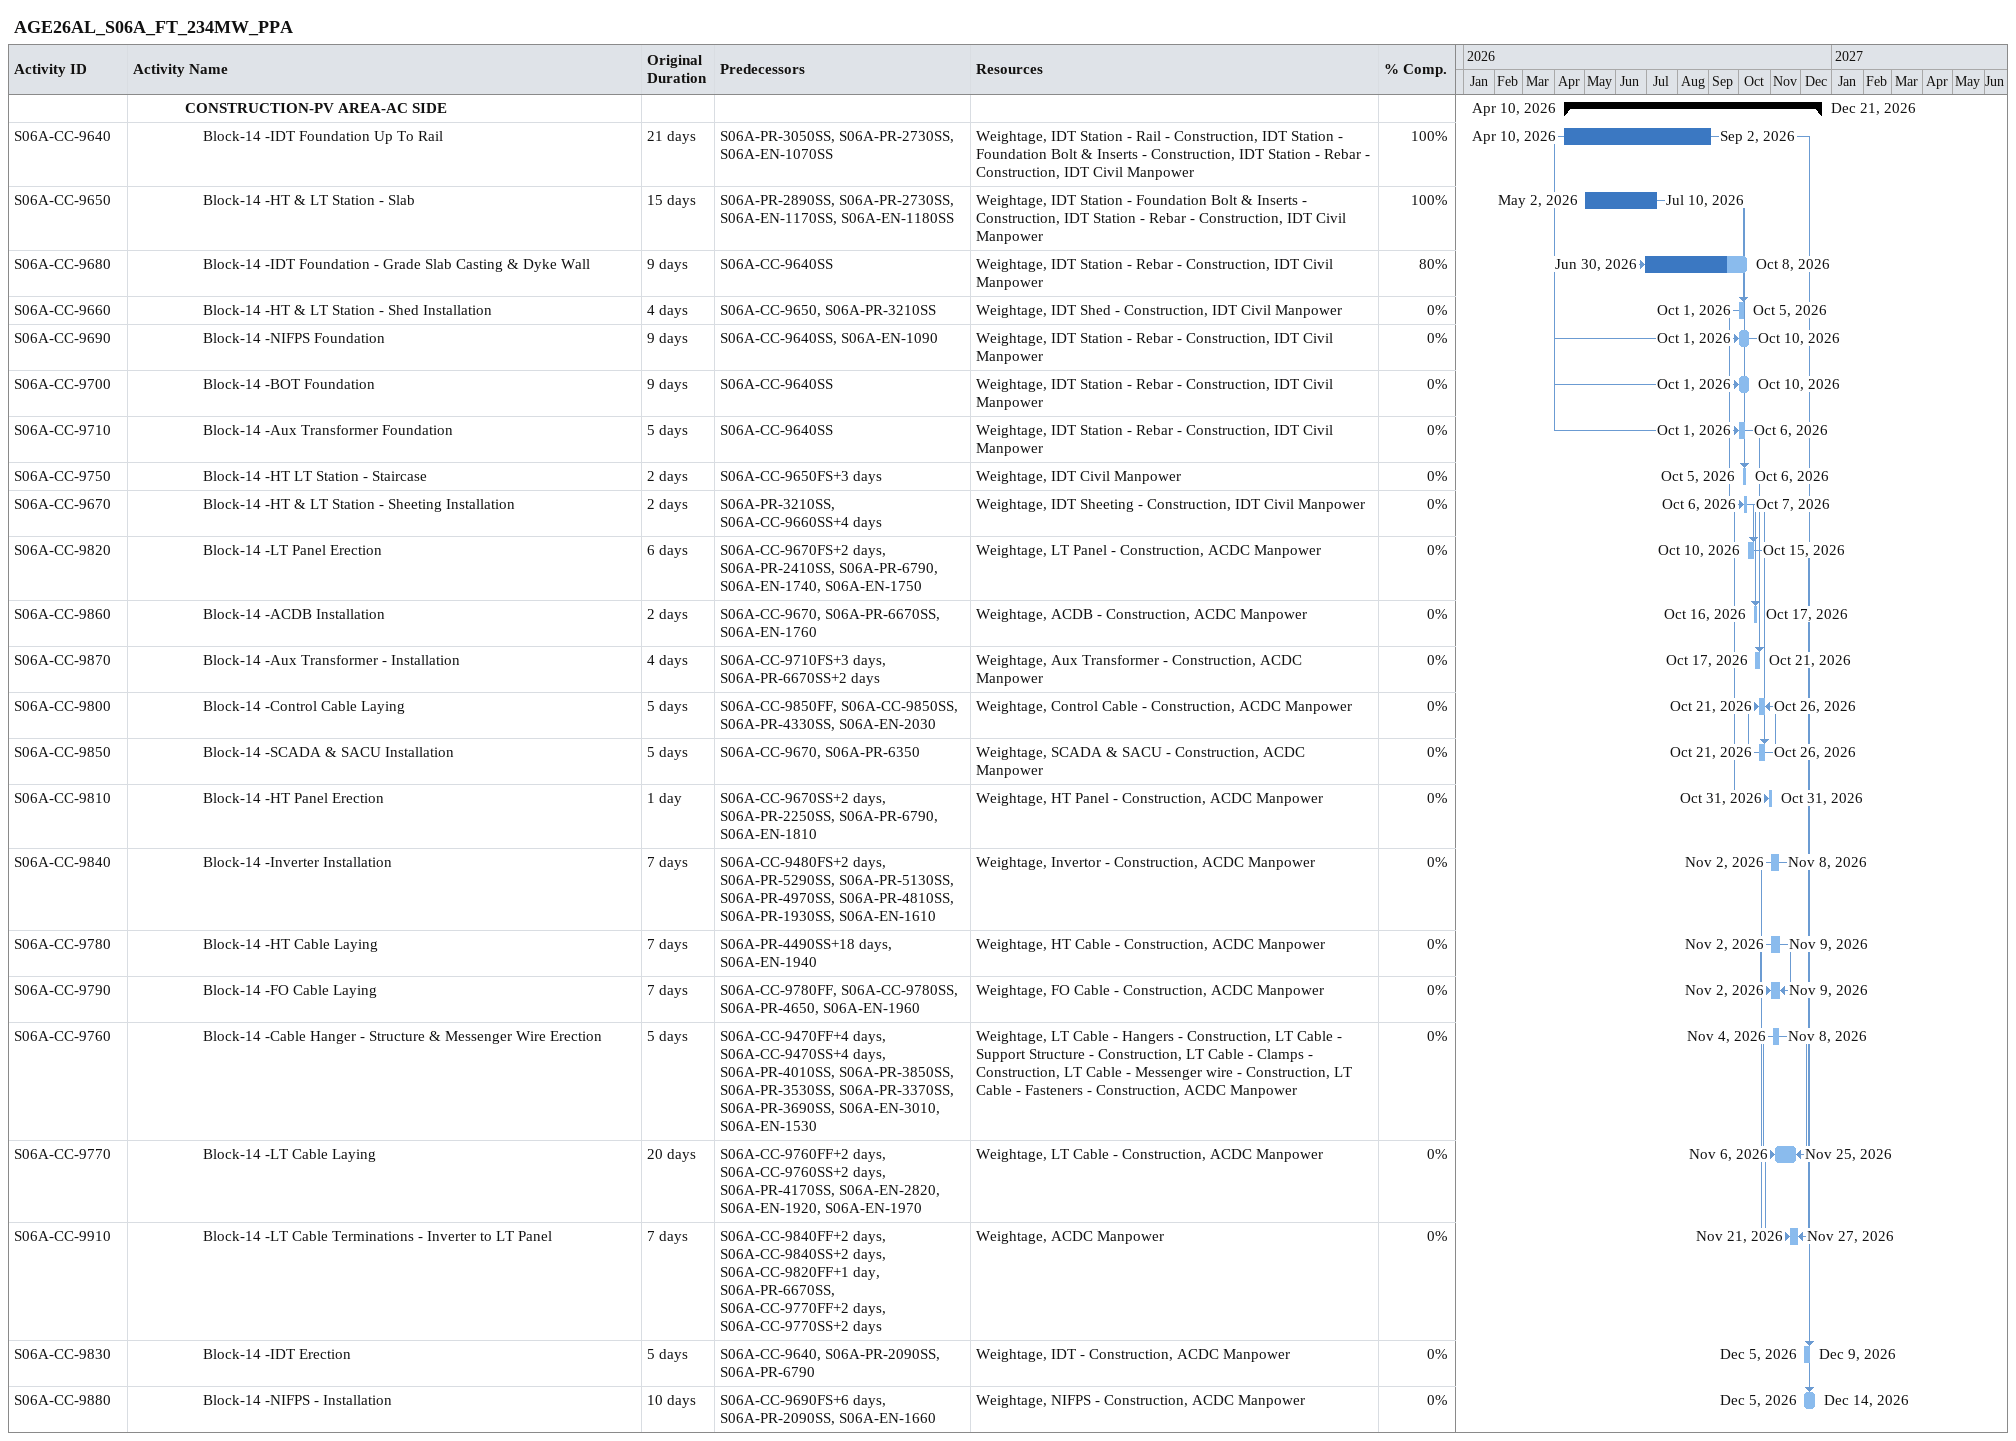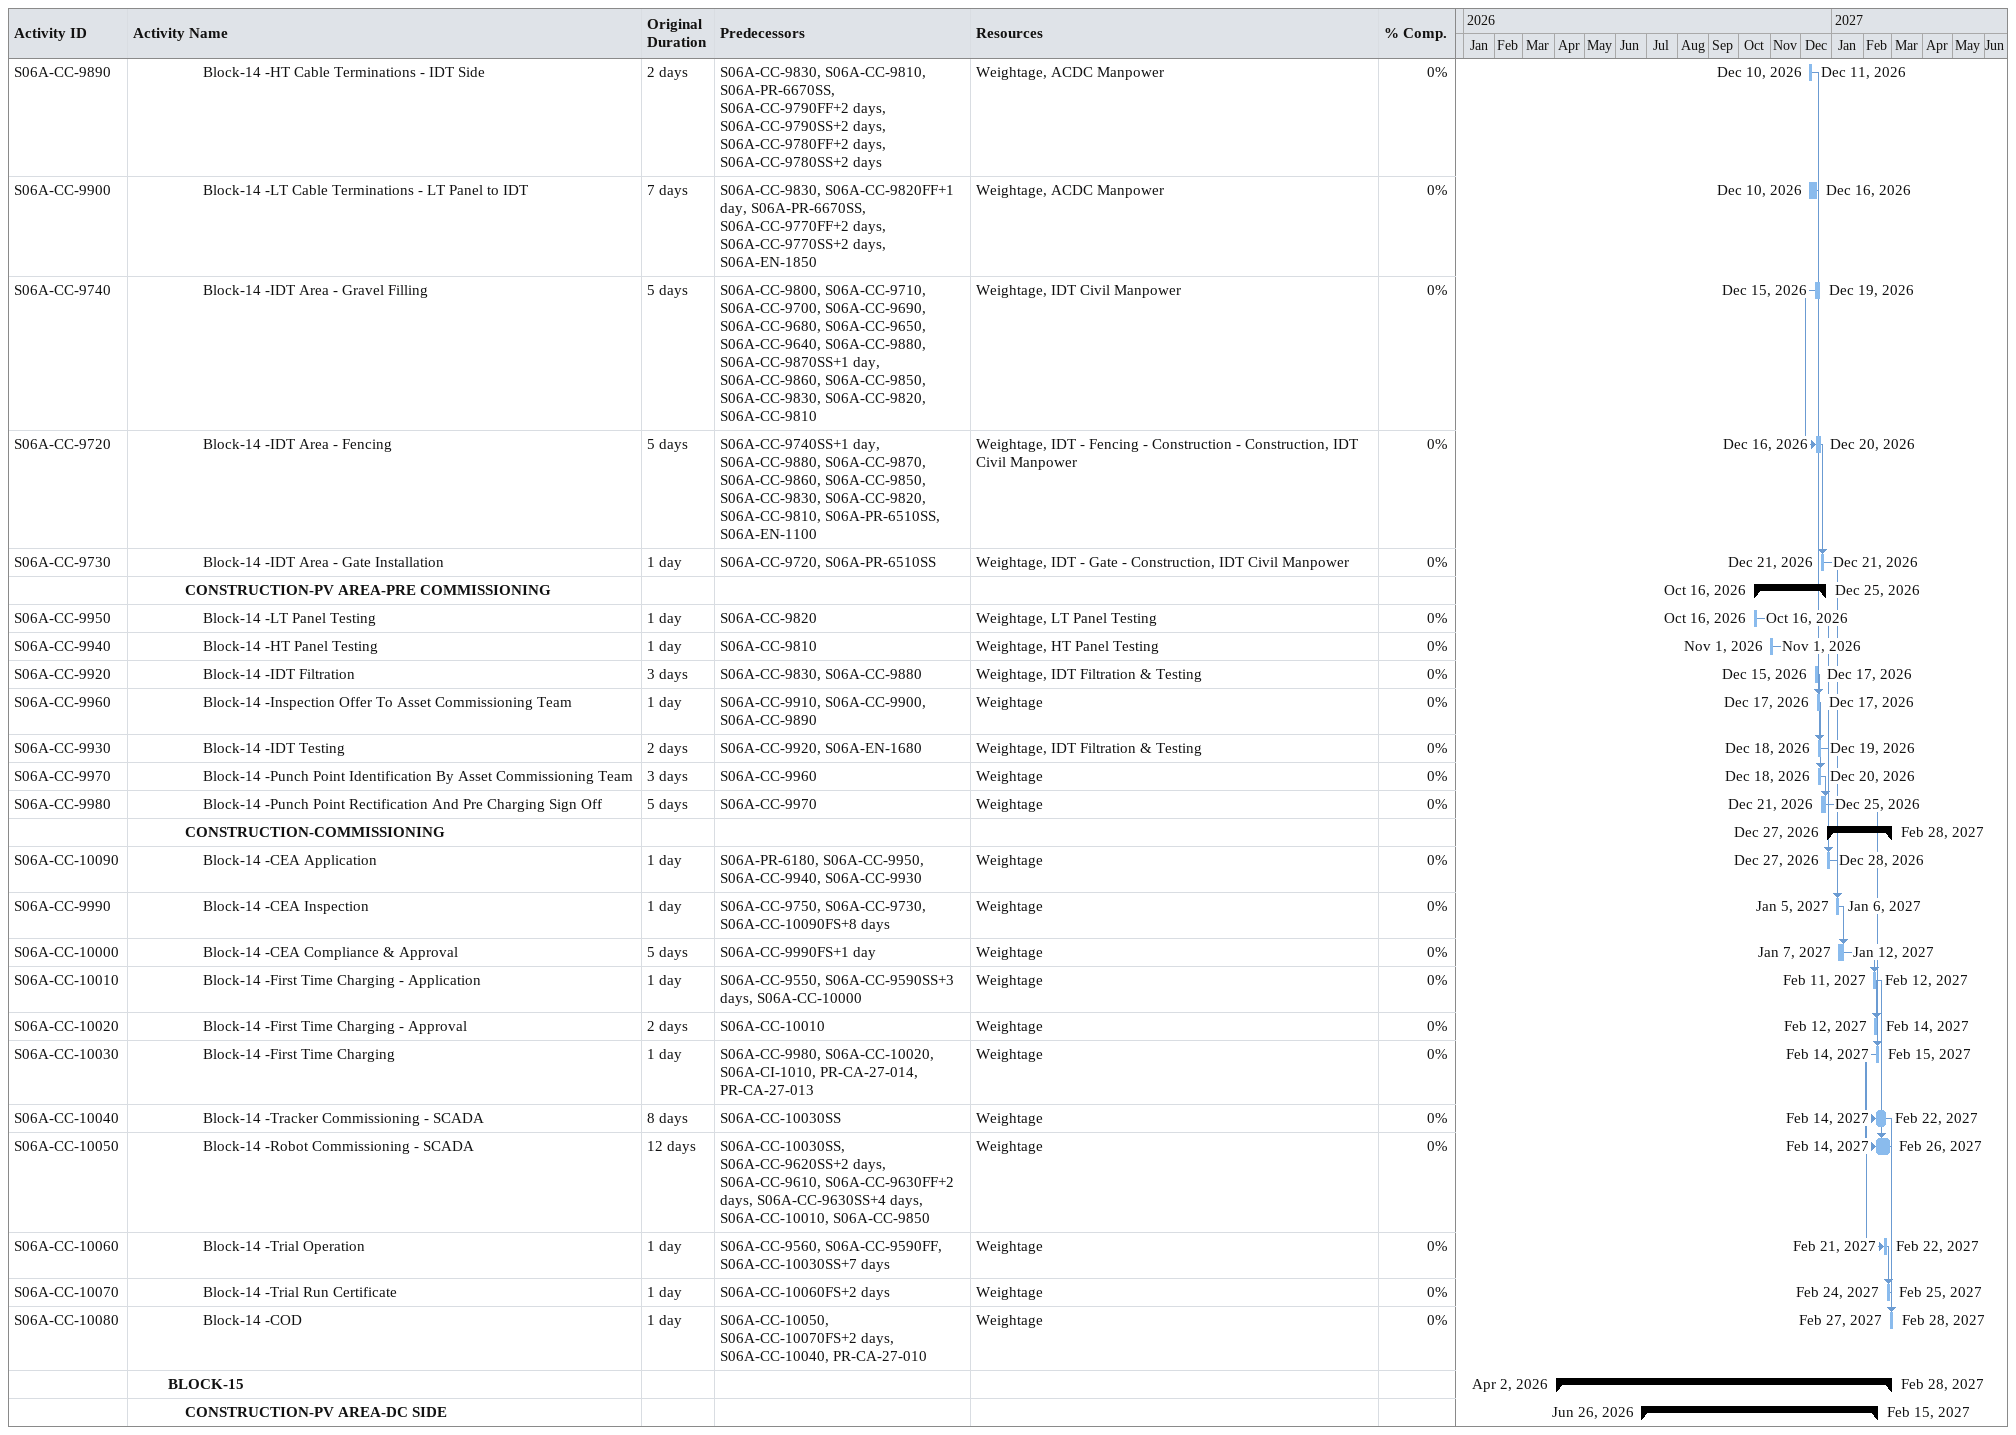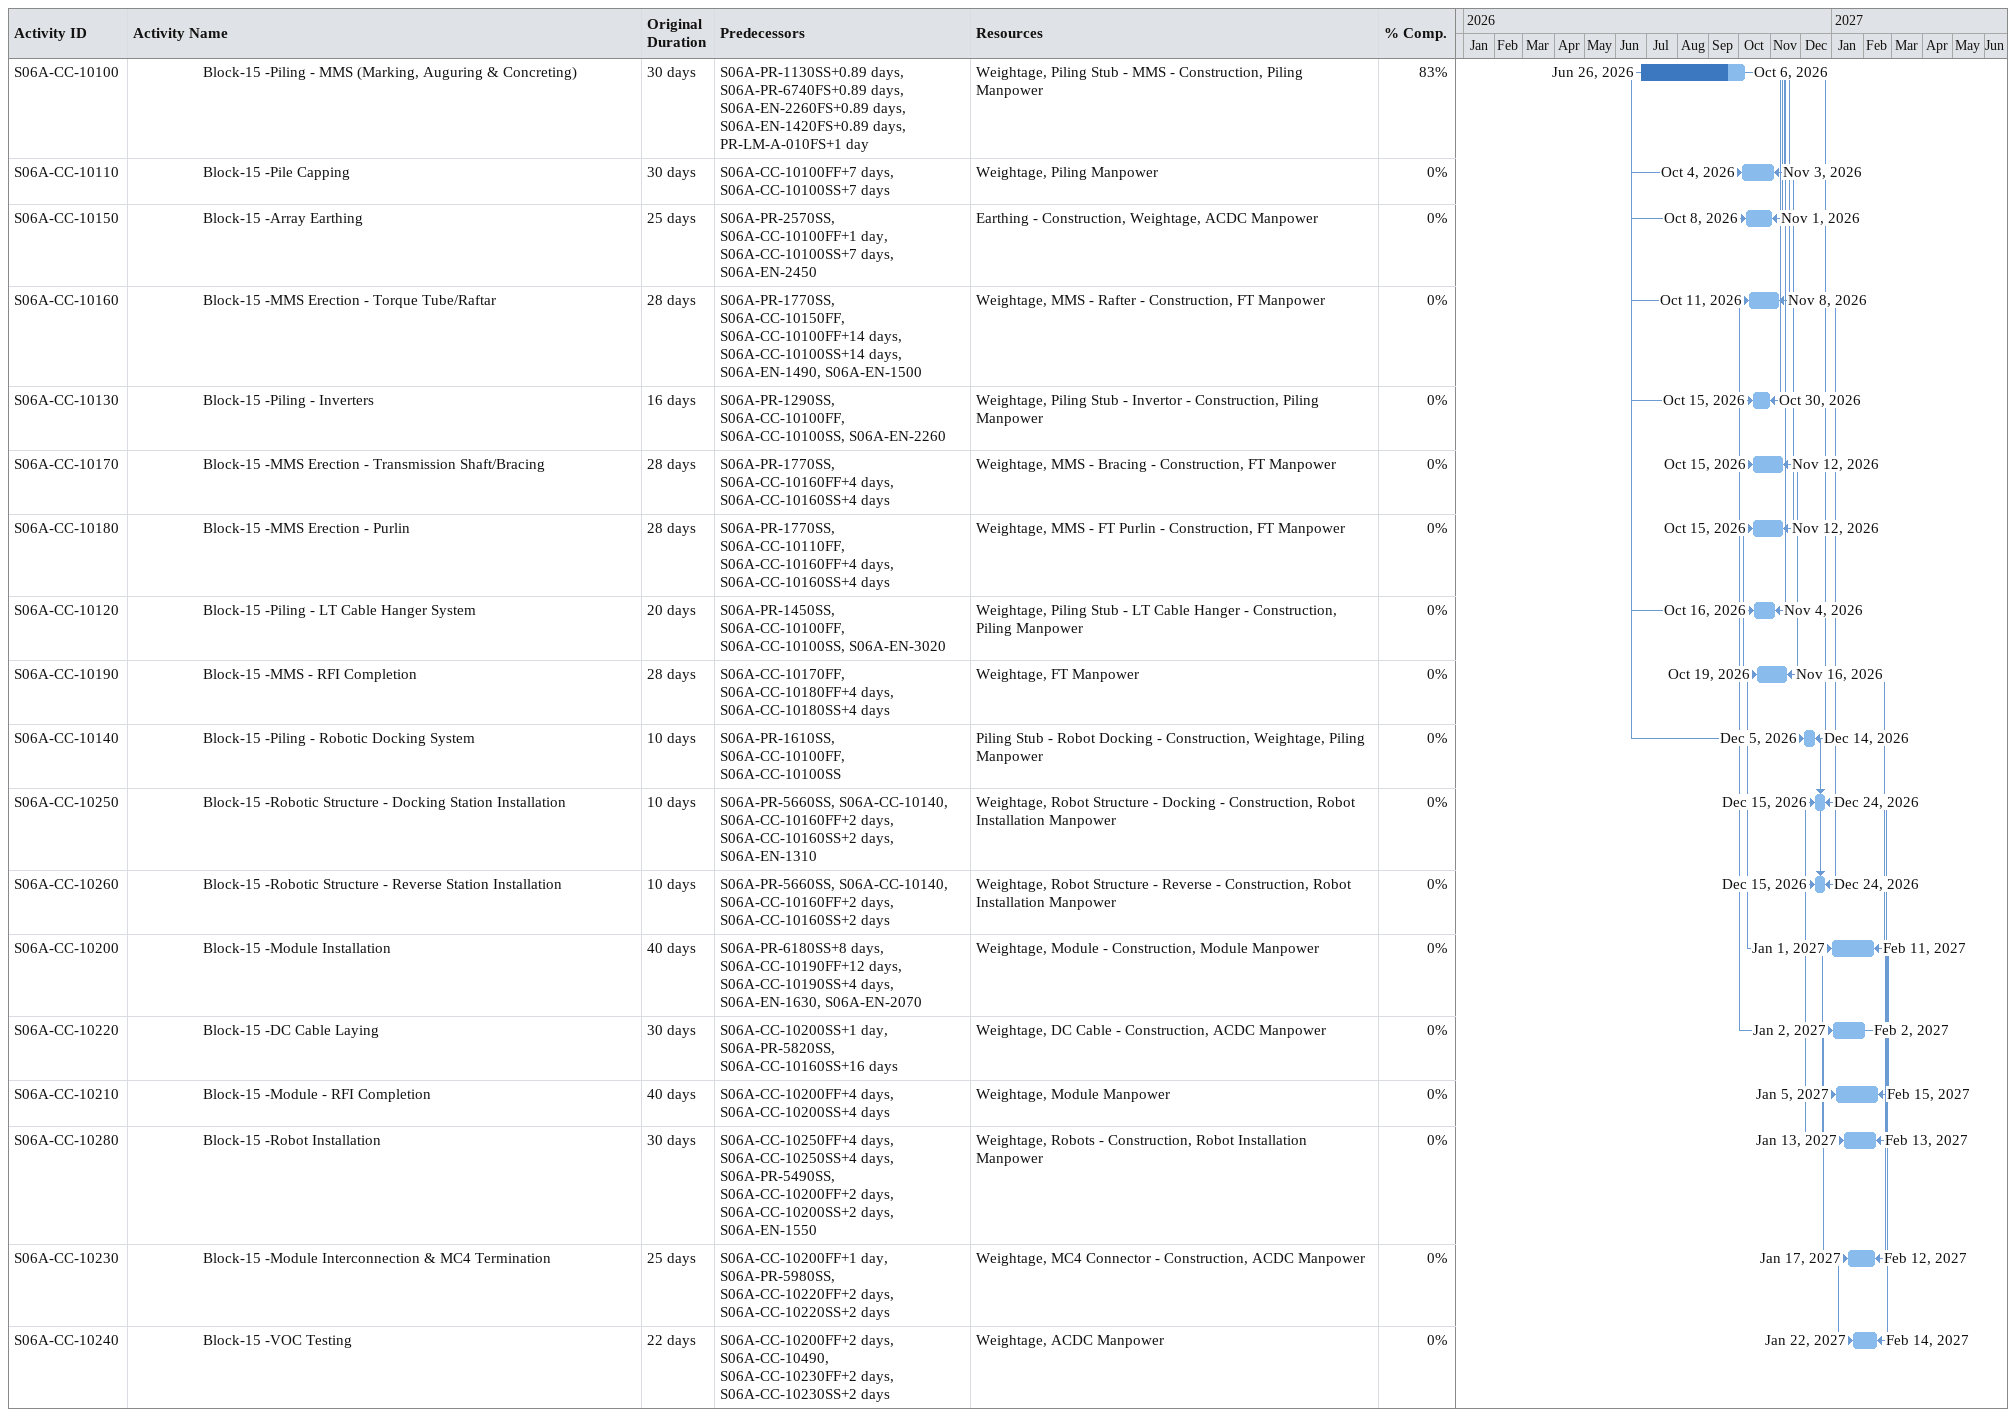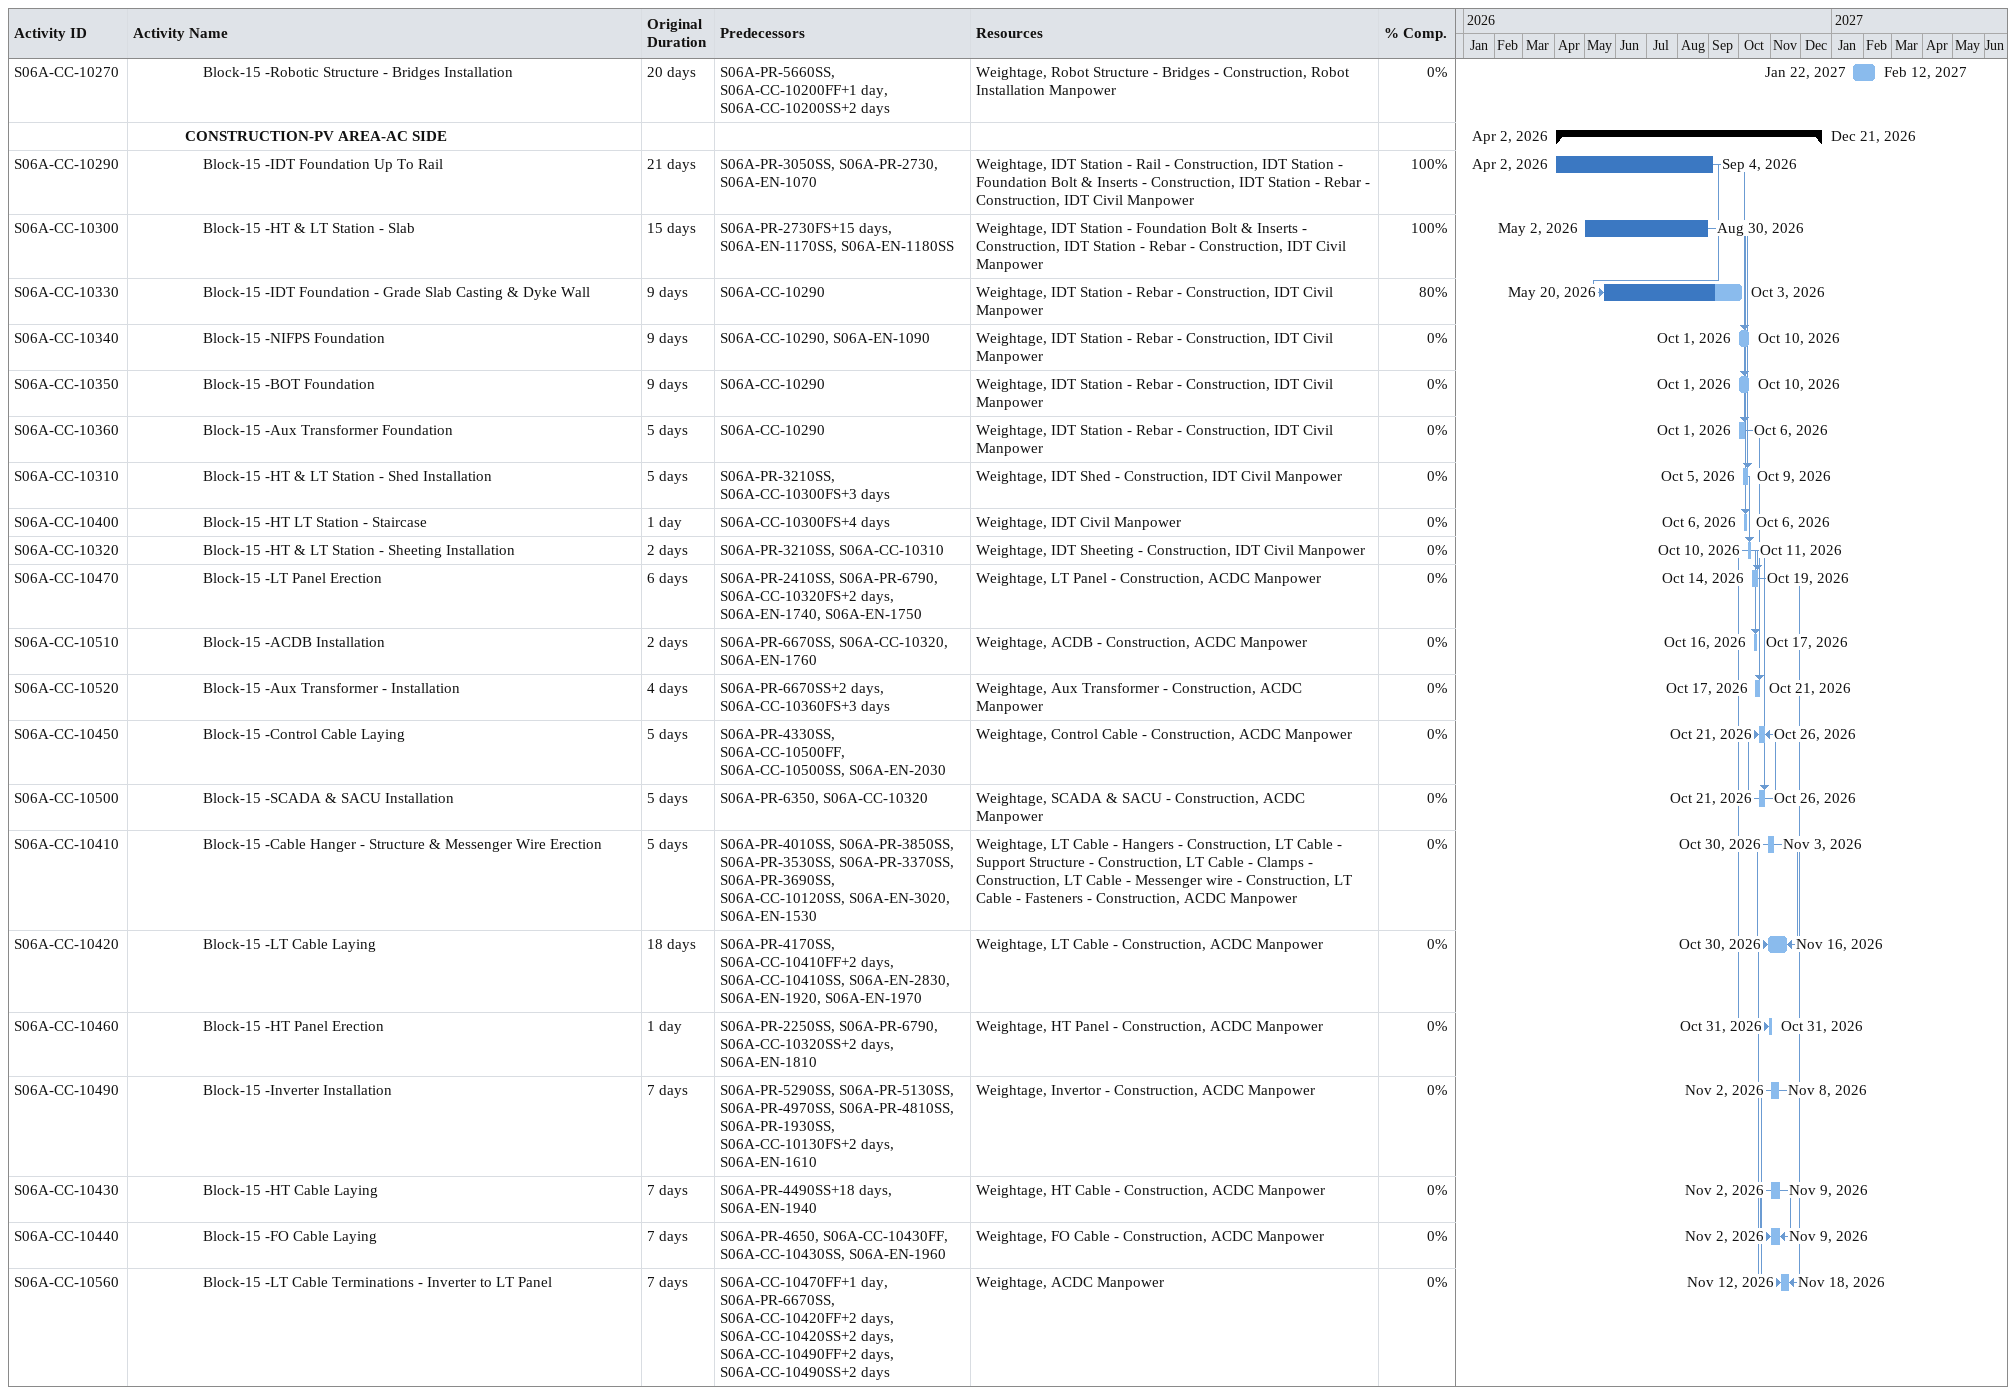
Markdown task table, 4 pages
AGE26AL_S06A_FT_234MW_PPA

| ID | Level | Task | Original duration | Start | Finish | Predecessors | Resources | % complete |
|---|---|---|---|---|---|---|---|---|
|  | 4 | **CONSTRUCTION-PV AREA-AC SIDE** |  | 2026-04-10 | 2026-12-21 |  |  |  |
| S06A-CC-9640 | 5 | Block-14 -IDT Foundation Up To Rail | 21d | 2026-04-10 | 2026-09-02 | S06A-PR-3050SS, S06A-PR-2730SS, S06A-EN-1070SS | Weightage, IDT Station - Rail - Construction, IDT Station - Foundation Bolt & Inserts - Construction, IDT Station - Rebar - Construction, IDT Civil Manpower | 100 |
| S06A-CC-9650 | 5 | Block-14 -HT & LT Station - Slab | 15d | 2026-05-02 | 2026-07-10 | S06A-PR-2890SS, S06A-PR-2730SS, S06A-EN-1170SS, S06A-EN-1180SS | Weightage, IDT Station - Foundation Bolt & Inserts - Construction, IDT Station - Rebar - Construction, IDT Civil Manpower | 100 |
| S06A-CC-9680 | 5 | Block-14 -IDT Foundation - Grade Slab Casting & Dyke Wall | 9d | 2026-06-30 | 2026-10-08 | S06A-CC-9640SS | Weightage, IDT Station - Rebar - Construction, IDT Civil Manpower | 80 |
| S06A-CC-9660 | 5 | Block-14 -HT & LT Station - Shed Installation | 4d | 2026-10-01 | 2026-10-05 | S06A-CC-9650, S06A-PR-3210SS | Weightage, IDT Shed - Construction, IDT Civil Manpower | 0 |
| S06A-CC-9690 | 5 | Block-14 -NIFPS Foundation | 9d | 2026-10-01 | 2026-10-10 | S06A-CC-9640SS, S06A-EN-1090 | Weightage, IDT Station - Rebar - Construction, IDT Civil Manpower | 0 |
| S06A-CC-9700 | 5 | Block-14 -BOT Foundation | 9d | 2026-10-01 | 2026-10-10 | S06A-CC-9640SS | Weightage, IDT Station - Rebar - Construction, IDT Civil Manpower | 0 |
| S06A-CC-9710 | 5 | Block-14 -Aux Transformer Foundation | 5d | 2026-10-01 | 2026-10-06 | S06A-CC-9640SS | Weightage, IDT Station - Rebar - Construction, IDT Civil Manpower | 0 |
| S06A-CC-9750 | 5 | Block-14 -HT LT Station - Staircase | 2d | 2026-10-05 | 2026-10-06 | S06A-CC-9650FS+3d | Weightage, IDT Civil Manpower | 0 |
| S06A-CC-9670 | 5 | Block-14 -HT & LT Station - Sheeting Installation | 2d | 2026-10-06 | 2026-10-07 | S06A-PR-3210SS, S06A-CC-9660SS+4d | Weightage, IDT Sheeting - Construction, IDT Civil Manpower | 0 |
| S06A-CC-9820 | 5 | Block-14 -LT Panel Erection | 6d | 2026-10-10 | 2026-10-15 | S06A-CC-9670FS+2d, S06A-PR-2410SS, S06A-PR-6790, S06A-EN-1740, S06A-EN-1750 | Weightage, LT Panel - Construction, ACDC Manpower | 0 |
| S06A-CC-9860 | 5 | Block-14 -ACDB Installation | 2d | 2026-10-16 | 2026-10-17 | S06A-CC-9670, S06A-PR-6670SS, S06A-EN-1760 | Weightage, ACDB - Construction, ACDC Manpower | 0 |
| S06A-CC-9870 | 5 | Block-14 -Aux Transformer - Installation | 4d | 2026-10-17 | 2026-10-21 | S06A-CC-9710FS+3d, S06A-PR-6670SS+2d | Weightage, Aux Transformer - Construction, ACDC Manpower | 0 |
| S06A-CC-9800 | 5 | Block-14 -Control Cable Laying | 5d | 2026-10-21 | 2026-10-26 | S06A-CC-9850FF, S06A-CC-9850SS, S06A-PR-4330SS, S06A-EN-2030 | Weightage, Control Cable - Construction, ACDC Manpower | 0 |
| S06A-CC-9850 | 5 | Block-14 -SCADA & SACU Installation | 5d | 2026-10-21 | 2026-10-26 | S06A-CC-9670, S06A-PR-6350 | Weightage, SCADA & SACU - Construction, ACDC Manpower | 0 |
| S06A-CC-9810 | 5 | Block-14 -HT Panel Erection | 1d | 2026-10-31 | 2026-10-31 | S06A-CC-9670SS+2d, S06A-PR-2250SS, S06A-PR-6790, S06A-EN-1810 | Weightage, HT Panel - Construction, ACDC Manpower | 0 |
| S06A-CC-9840 | 5 | Block-14 -Inverter Installation | 7d | 2026-11-02 | 2026-11-08 | S06A-CC-9480FS+2d, S06A-PR-5290SS, S06A-PR-5130SS, S06A-PR-4970SS, S06A-PR-4810SS, S06A-PR-1930SS, S06A-EN-1610 | Weightage, Invertor - Construction, ACDC Manpower | 0 |
| S06A-CC-9780 | 5 | Block-14 -HT Cable Laying | 7d | 2026-11-02 | 2026-11-09 | S06A-PR-4490SS+18d, S06A-EN-1940 | Weightage, HT Cable - Construction, ACDC Manpower | 0 |
| S06A-CC-9790 | 5 | Block-14 -FO Cable Laying | 7d | 2026-11-02 | 2026-11-09 | S06A-CC-9780FF, S06A-CC-9780SS, S06A-PR-4650, S06A-EN-1960 | Weightage, FO Cable - Construction, ACDC Manpower | 0 |
| S06A-CC-9760 | 5 | Block-14 -Cable Hanger - Structure & Messenger Wire Erection | 5d | 2026-11-04 | 2026-11-08 | S06A-CC-9470FF+4d, S06A-CC-9470SS+4d, S06A-PR-4010SS, S06A-PR-3850SS, S06A-PR-3530SS, S06A-PR-3370SS, S06A-PR-3690SS, S06A-EN-3010, S06A-EN-1530 | Weightage, LT Cable - Hangers - Construction, LT Cable - Support Structure - Construction, LT Cable - Clamps - Construction, LT Cable - Messenger wire - Construction, LT Cable - Fasteners - Construction, ACDC Manpower | 0 |
| S06A-CC-9770 | 5 | Block-14 -LT Cable Laying | 20d | 2026-11-06 | 2026-11-25 | S06A-CC-9760FF+2d, S06A-CC-9760SS+2d, S06A-PR-4170SS, S06A-EN-2820, S06A-EN-1920, S06A-EN-1970 | Weightage, LT Cable - Construction, ACDC Manpower | 0 |
| S06A-CC-9910 | 5 | Block-14 -LT Cable Terminations - Inverter to LT Panel | 7d | 2026-11-21 | 2026-11-27 | S06A-CC-9840FF+2d, S06A-CC-9840SS+2d, S06A-CC-9820FF+1d, S06A-PR-6670SS, S06A-CC-9770FF+2d, S06A-CC-9770SS+2d | Weightage, ACDC Manpower | 0 |
| S06A-CC-9830 | 5 | Block-14 -IDT Erection | 5d | 2026-12-05 | 2026-12-09 | S06A-CC-9640, S06A-PR-2090SS, S06A-PR-6790 | Weightage, IDT - Construction, ACDC Manpower | 0 |
| S06A-CC-9880 | 5 | Block-14 -NIFPS - Installation | 10d | 2026-12-05 | 2026-12-14 | S06A-CC-9690FS+6d, S06A-PR-2090SS, S06A-EN-1660 | Weightage, NIFPS - Construction, ACDC Manpower | 0 |
| S06A-CC-9890 | 5 | Block-14 -HT Cable Terminations - IDT Side | 2d | 2026-12-10 | 2026-12-11 | S06A-CC-9830, S06A-CC-9810, S06A-PR-6670SS, S06A-CC-9790FF+2d, S06A-CC-9790SS+2d, S06A-CC-9780FF+2d, S06A-CC-9780SS+2d | Weightage, ACDC Manpower | 0 |
| S06A-CC-9900 | 5 | Block-14 -LT Cable Terminations - LT Panel to IDT | 7d | 2026-12-10 | 2026-12-16 | S06A-CC-9830, S06A-CC-9820FF+1d, S06A-PR-6670SS, S06A-CC-9770FF+2d, S06A-CC-9770SS+2d, S06A-EN-1850 | Weightage, ACDC Manpower | 0 |
| S06A-CC-9740 | 5 | Block-14 -IDT Area - Gravel Filling | 5d | 2026-12-15 | 2026-12-19 | S06A-CC-9800, S06A-CC-9710, S06A-CC-9700, S06A-CC-9690, S06A-CC-9680, S06A-CC-9650, S06A-CC-9640, S06A-CC-9880, S06A-CC-9870SS+1d, S06A-CC-9860, S06A-CC-9850, S06A-CC-9830, S06A-CC-9820, S06A-CC-9810 | Weightage, IDT Civil Manpower | 0 |
| S06A-CC-9720 | 5 | Block-14 -IDT Area - Fencing | 5d | 2026-12-16 | 2026-12-20 | S06A-CC-9740SS+1d, S06A-CC-9880, S06A-CC-9870, S06A-CC-9860, S06A-CC-9850, S06A-CC-9830, S06A-CC-9820, S06A-CC-9810, S06A-PR-6510SS, S06A-EN-1100 | Weightage, IDT - Fencing - Construction - Construction, IDT Civil Manpower | 0 |
| S06A-CC-9730 | 5 | Block-14 -IDT Area - Gate Installation | 1d | 2026-12-21 | 2026-12-21 | S06A-CC-9720, S06A-PR-6510SS | Weightage, IDT - Gate - Construction, IDT Civil Manpower | 0 |
|  | 4 | **CONSTRUCTION-PV AREA-PRE COMMISSIONING** |  | 2026-10-16 | 2026-12-25 |  |  |  |
| S06A-CC-9950 | 5 | Block-14 -LT Panel Testing | 1d | 2026-10-16 | 2026-10-16 | S06A-CC-9820 | Weightage, LT Panel Testing | 0 |
| S06A-CC-9940 | 5 | Block-14 -HT Panel Testing | 1d | 2026-11-01 | 2026-11-01 | S06A-CC-9810 | Weightage, HT Panel Testing | 0 |
| S06A-CC-9920 | 5 | Block-14 -IDT Filtration | 3d | 2026-12-15 | 2026-12-17 | S06A-CC-9830, S06A-CC-9880 | Weightage, IDT Filtration & Testing | 0 |
| S06A-CC-9960 | 5 | Block-14 -Inspection Offer To Asset Commissioning Team | 1d | 2026-12-17 | 2026-12-17 | S06A-CC-9910, S06A-CC-9900, S06A-CC-9890 | Weightage | 0 |
| S06A-CC-9930 | 5 | Block-14 -IDT Testing | 2d | 2026-12-18 | 2026-12-19 | S06A-CC-9920, S06A-EN-1680 | Weightage, IDT Filtration & Testing | 0 |
| S06A-CC-9970 | 5 | Block-14 -Punch Point Identification By Asset Commissioning Team | 3d | 2026-12-18 | 2026-12-20 | S06A-CC-9960 | Weightage | 0 |
| S06A-CC-9980 | 5 | Block-14 -Punch Point Rectification And Pre Charging Sign Off | 5d | 2026-12-21 | 2026-12-25 | S06A-CC-9970 | Weightage | 0 |
|  | 4 | **CONSTRUCTION-COMMISSIONING** |  | 2026-12-27 | 2027-02-28 |  |  |  |
| S06A-CC-10090 | 5 | Block-14 -CEA Application | 1d | 2026-12-27 | 2026-12-28 | S06A-PR-6180, S06A-CC-9950, S06A-CC-9940, S06A-CC-9930 | Weightage | 0 |
| S06A-CC-9990 | 5 | Block-14 -CEA Inspection | 1d | 2027-01-05 | 2027-01-06 | S06A-CC-9750, S06A-CC-9730, S06A-CC-10090FS+8d | Weightage | 0 |
| S06A-CC-10000 | 5 | Block-14 -CEA Compliance & Approval | 5d | 2027-01-07 | 2027-01-12 | S06A-CC-9990FS+1d | Weightage | 0 |
| S06A-CC-10010 | 5 | Block-14 -First Time Charging - Application | 1d | 2027-02-11 | 2027-02-12 | S06A-CC-9550, S06A-CC-9590SS+3d, S06A-CC-10000 | Weightage | 0 |
| S06A-CC-10020 | 5 | Block-14 -First Time Charging - Approval | 2d | 2027-02-12 | 2027-02-14 | S06A-CC-10010 | Weightage | 0 |
| S06A-CC-10030 | 5 | Block-14 -First Time Charging | 1d | 2027-02-14 | 2027-02-15 | S06A-CC-9980, S06A-CC-10020, S06A-CI-1010, PR-CA-27-014, PR-CA-27-013 | Weightage | 0 |
| S06A-CC-10040 | 5 | Block-14 -Tracker Commissioning - SCADA | 8d | 2027-02-14 | 2027-02-22 | S06A-CC-10030SS | Weightage | 0 |
| S06A-CC-10050 | 5 | Block-14 -Robot Commissioning - SCADA | 12d | 2027-02-14 | 2027-02-26 | S06A-CC-10030SS, S06A-CC-9620SS+2d, S06A-CC-9610, S06A-CC-9630FF+2d, S06A-CC-9630SS+4d, S06A-CC-10010, S06A-CC-9850 | Weightage | 0 |
| S06A-CC-10060 | 5 | Block-14 -Trial Operation | 1d | 2027-02-21 | 2027-02-22 | S06A-CC-9560, S06A-CC-9590FF, S06A-CC-10030SS+7d | Weightage | 0 |
| S06A-CC-10070 | 5 | Block-14 -Trial Run Certificate | 1d | 2027-02-24 | 2027-02-25 | S06A-CC-10060FS+2d | Weightage | 0 |
| S06A-CC-10080 | 5 | Block-14 -COD | 1d | 2027-02-27 | 2027-02-28 | S06A-CC-10050, S06A-CC-10070FS+2d, S06A-CC-10040, PR-CA-27-010 | Weightage | 0 |
|  | 3 | **BLOCK-15** |  | 2026-04-02 | 2027-02-28 |  |  |  |
|  | 4 | **CONSTRUCTION-PV AREA-DC SIDE** |  | 2026-06-26 | 2027-02-15 |  |  |  |
| S06A-CC-10100 | 5 | Block-15 -Piling - MMS (Marking, Auguring & Concreting) | 30d | 2026-06-26 | 2026-10-06 | S06A-PR-1130SS+0.89d, S06A-PR-6740FS+0.89d, S06A-EN-2260FS+0.89d, S06A-EN-1420FS+0.89d, PR-LM-A-010FS+1d | Weightage, Piling Stub - MMS - Construction, Piling Manpower | 83 |
| S06A-CC-10110 | 5 | Block-15 -Pile Capping | 30d | 2026-10-04 | 2026-11-03 | S06A-CC-10100FF+7d, S06A-CC-10100SS+7d | Weightage, Piling Manpower | 0 |
| S06A-CC-10150 | 5 | Block-15 -Array Earthing | 25d | 2026-10-08 | 2026-11-01 | S06A-PR-2570SS, S06A-CC-10100FF+1d, S06A-CC-10100SS+7d, S06A-EN-2450 | Earthing - Construction, Weightage, ACDC Manpower | 0 |
| S06A-CC-10160 | 5 | Block-15 -MMS Erection - Torque Tube/Raftar | 28d | 2026-10-11 | 2026-11-08 | S06A-PR-1770SS, S06A-CC-10150FF, S06A-CC-10100FF+14d, S06A-CC-10100SS+14d, S06A-EN-1490, S06A-EN-1500 | Weightage, MMS - Rafter - Construction, FT Manpower | 0 |
| S06A-CC-10130 | 5 | Block-15 -Piling - Inverters | 16d | 2026-10-15 | 2026-10-30 | S06A-PR-1290SS, S06A-CC-10100FF, S06A-CC-10100SS, S06A-EN-2260 | Weightage, Piling Stub - Invertor - Construction, Piling Manpower | 0 |
| S06A-CC-10170 | 5 | Block-15 -MMS Erection - Transmission Shaft/Bracing | 28d | 2026-10-15 | 2026-11-12 | S06A-PR-1770SS, S06A-CC-10160FF+4d, S06A-CC-10160SS+4d | Weightage, MMS - Bracing - Construction, FT Manpower | 0 |
| S06A-CC-10180 | 5 | Block-15 -MMS Erection - Purlin | 28d | 2026-10-15 | 2026-11-12 | S06A-PR-1770SS, S06A-CC-10110FF, S06A-CC-10160FF+4d, S06A-CC-10160SS+4d | Weightage, MMS - FT Purlin - Construction, FT Manpower | 0 |
| S06A-CC-10120 | 5 | Block-15 -Piling - LT Cable Hanger System | 20d | 2026-10-16 | 2026-11-04 | S06A-PR-1450SS, S06A-CC-10100FF, S06A-CC-10100SS, S06A-EN-3020 | Weightage, Piling Stub - LT Cable Hanger - Construction, Piling Manpower | 0 |
| S06A-CC-10190 | 5 | Block-15 -MMS - RFI Completion | 28d | 2026-10-19 | 2026-11-16 | S06A-CC-10170FF, S06A-CC-10180FF+4d, S06A-CC-10180SS+4d | Weightage, FT Manpower | 0 |
| S06A-CC-10140 | 5 | Block-15 -Piling - Robotic Docking System | 10d | 2026-12-05 | 2026-12-14 | S06A-PR-1610SS, S06A-CC-10100FF, S06A-CC-10100SS | Piling Stub - Robot Docking - Construction, Weightage, Piling Manpower | 0 |
| S06A-CC-10250 | 5 | Block-15 -Robotic Structure - Docking Station Installation | 10d | 2026-12-15 | 2026-12-24 | S06A-PR-5660SS, S06A-CC-10140, S06A-CC-10160FF+2d, S06A-CC-10160SS+2d, S06A-EN-1310 | Weightage, Robot Structure - Docking - Construction, Robot Installation Manpower | 0 |
| S06A-CC-10260 | 5 | Block-15 -Robotic Structure - Reverse Station Installation | 10d | 2026-12-15 | 2026-12-24 | S06A-PR-5660SS, S06A-CC-10140, S06A-CC-10160FF+2d, S06A-CC-10160SS+2d | Weightage, Robot Structure - Reverse - Construction, Robot Installation Manpower | 0 |
| S06A-CC-10200 | 5 | Block-15 -Module Installation | 40d | 2027-01-01 | 2027-02-11 | S06A-PR-6180SS+8d, S06A-CC-10190FF+12d, S06A-CC-10190SS+4d, S06A-EN-1630, S06A-EN-2070 | Weightage, Module - Construction, Module Manpower | 0 |
| S06A-CC-10220 | 5 | Block-15 -DC Cable Laying | 30d | 2027-01-02 | 2027-02-02 | S06A-CC-10200SS+1d, S06A-PR-5820SS, S06A-CC-10160SS+16d | Weightage, DC Cable - Construction, ACDC Manpower | 0 |
| S06A-CC-10210 | 5 | Block-15 -Module - RFI Completion | 40d | 2027-01-05 | 2027-02-15 | S06A-CC-10200FF+4d, S06A-CC-10200SS+4d | Weightage, Module Manpower | 0 |
| S06A-CC-10280 | 5 | Block-15 -Robot Installation | 30d | 2027-01-13 | 2027-02-13 | S06A-CC-10250FF+4d, S06A-CC-10250SS+4d, S06A-PR-5490SS, S06A-CC-10200FF+2d, S06A-CC-10200SS+2d, S06A-EN-1550 | Weightage, Robots - Construction, Robot Installation Manpower | 0 |
| S06A-CC-10230 | 5 | Block-15 -Module Interconnection & MC4 Termination | 25d | 2027-01-17 | 2027-02-12 | S06A-CC-10200FF+1d, S06A-PR-5980SS, S06A-CC-10220FF+2d, S06A-CC-10220SS+2d | Weightage, MC4 Connector - Construction, ACDC Manpower | 0 |
| S06A-CC-10240 | 5 | Block-15 -VOC Testing | 22d | 2027-01-22 | 2027-02-14 | S06A-CC-10200FF+2d, S06A-CC-10490, S06A-CC-10230FF+2d, S06A-CC-10230SS+2d | Weightage, ACDC Manpower | 0 |
| S06A-CC-10270 | 5 | Block-15 -Robotic Structure - Bridges Installation | 20d | 2027-01-22 | 2027-02-12 | S06A-PR-5660SS, S06A-CC-10200FF+1d, S06A-CC-10200SS+2d | Weightage, Robot Structure - Bridges - Construction, Robot Installation Manpower | 0 |
|  | 4 | **CONSTRUCTION-PV AREA-AC SIDE** |  | 2026-04-02 | 2026-12-21 |  |  |  |
| S06A-CC-10290 | 5 | Block-15 -IDT Foundation Up To Rail | 21d | 2026-04-02 | 2026-09-04 | S06A-PR-3050SS, S06A-PR-2730, S06A-EN-1070 | Weightage, IDT Station - Rail - Construction, IDT Station - Foundation Bolt & Inserts - Construction, IDT Station - Rebar - Construction, IDT Civil Manpower | 100 |
| S06A-CC-10300 | 5 | Block-15 -HT & LT Station - Slab | 15d | 2026-05-02 | 2026-08-30 | S06A-PR-2730FS+15d, S06A-EN-1170SS, S06A-EN-1180SS | Weightage, IDT Station - Foundation Bolt & Inserts - Construction, IDT Station - Rebar - Construction, IDT Civil Manpower | 100 |
| S06A-CC-10330 | 5 | Block-15 -IDT Foundation - Grade Slab Casting & Dyke Wall | 9d | 2026-05-20 | 2026-10-03 | S06A-CC-10290 | Weightage, IDT Station - Rebar - Construction, IDT Civil Manpower | 80 |
| S06A-CC-10340 | 5 | Block-15 -NIFPS Foundation | 9d | 2026-10-01 | 2026-10-10 | S06A-CC-10290, S06A-EN-1090 | Weightage, IDT Station - Rebar - Construction, IDT Civil Manpower | 0 |
| S06A-CC-10350 | 5 | Block-15 -BOT Foundation | 9d | 2026-10-01 | 2026-10-10 | S06A-CC-10290 | Weightage, IDT Station - Rebar - Construction, IDT Civil Manpower | 0 |
| S06A-CC-10360 | 5 | Block-15 -Aux Transformer Foundation | 5d | 2026-10-01 | 2026-10-06 | S06A-CC-10290 | Weightage, IDT Station - Rebar - Construction, IDT Civil Manpower | 0 |
| S06A-CC-10310 | 5 | Block-15 -HT & LT Station - Shed Installation | 5d | 2026-10-05 | 2026-10-09 | S06A-PR-3210SS, S06A-CC-10300FS+3d | Weightage, IDT Shed - Construction, IDT Civil Manpower | 0 |
| S06A-CC-10400 | 5 | Block-15 -HT LT Station - Staircase | 1d | 2026-10-06 | 2026-10-06 | S06A-CC-10300FS+4d | Weightage, IDT Civil Manpower | 0 |
| S06A-CC-10320 | 5 | Block-15 -HT & LT Station - Sheeting Installation | 2d | 2026-10-10 | 2026-10-11 | S06A-PR-3210SS, S06A-CC-10310 | Weightage, IDT Sheeting - Construction, IDT Civil Manpower | 0 |
| S06A-CC-10470 | 5 | Block-15 -LT Panel Erection | 6d | 2026-10-14 | 2026-10-19 | S06A-PR-2410SS, S06A-PR-6790, S06A-CC-10320FS+2d, S06A-EN-1740, S06A-EN-1750 | Weightage, LT Panel - Construction, ACDC Manpower | 0 |
| S06A-CC-10510 | 5 | Block-15 -ACDB Installation | 2d | 2026-10-16 | 2026-10-17 | S06A-PR-6670SS, S06A-CC-10320, S06A-EN-1760 | Weightage, ACDB - Construction, ACDC Manpower | 0 |
| S06A-CC-10520 | 5 | Block-15 -Aux Transformer - Installation | 4d | 2026-10-17 | 2026-10-21 | S06A-PR-6670SS+2d, S06A-CC-10360FS+3d | Weightage, Aux Transformer - Construction, ACDC Manpower | 0 |
| S06A-CC-10450 | 5 | Block-15 -Control Cable Laying | 5d | 2026-10-21 | 2026-10-26 | S06A-PR-4330SS, S06A-CC-10500FF, S06A-CC-10500SS, S06A-EN-2030 | Weightage, Control Cable - Construction, ACDC Manpower | 0 |
| S06A-CC-10500 | 5 | Block-15 -SCADA & SACU Installation | 5d | 2026-10-21 | 2026-10-26 | S06A-PR-6350, S06A-CC-10320 | Weightage, SCADA & SACU - Construction, ACDC Manpower | 0 |
| S06A-CC-10410 | 5 | Block-15 -Cable Hanger - Structure & Messenger Wire Erection | 5d | 2026-10-30 | 2026-11-03 | S06A-PR-4010SS, S06A-PR-3850SS, S06A-PR-3530SS, S06A-PR-3370SS, S06A-PR-3690SS, S06A-CC-10120SS, S06A-EN-3020, S06A-EN-1530 | Weightage, LT Cable - Hangers - Construction, LT Cable - Support Structure - Construction, LT Cable - Clamps - Construction, LT Cable - Messenger wire - Construction, LT Cable - Fasteners - Construction, ACDC Manpower | 0 |
| S06A-CC-10420 | 5 | Block-15 -LT Cable Laying | 18d | 2026-10-30 | 2026-11-16 | S06A-PR-4170SS, S06A-CC-10410FF+2d, S06A-CC-10410SS, S06A-EN-2830, S06A-EN-1920, S06A-EN-1970 | Weightage, LT Cable - Construction, ACDC Manpower | 0 |
| S06A-CC-10460 | 5 | Block-15 -HT Panel Erection | 1d | 2026-10-31 | 2026-10-31 | S06A-PR-2250SS, S06A-PR-6790, S06A-CC-10320SS+2d, S06A-EN-1810 | Weightage, HT Panel - Construction, ACDC Manpower | 0 |
| S06A-CC-10490 | 5 | Block-15 -Inverter Installation | 7d | 2026-11-02 | 2026-11-08 | S06A-PR-5290SS, S06A-PR-5130SS, S06A-PR-4970SS, S06A-PR-4810SS, S06A-PR-1930SS, S06A-CC-10130FS+2d, S06A-EN-1610 | Weightage, Invertor - Construction, ACDC Manpower | 0 |
| S06A-CC-10430 | 5 | Block-15 -HT Cable Laying | 7d | 2026-11-02 | 2026-11-09 | S06A-PR-4490SS+18d, S06A-EN-1940 | Weightage, HT Cable - Construction, ACDC Manpower | 0 |
| S06A-CC-10440 | 5 | Block-15 -FO Cable Laying | 7d | 2026-11-02 | 2026-11-09 | S06A-PR-4650, S06A-CC-10430FF, S06A-CC-10430SS, S06A-EN-1960 | Weightage, FO Cable - Construction, ACDC Manpower | 0 |
| S06A-CC-10560 | 5 | Block-15 -LT Cable Terminations - Inverter to LT Panel | 7d | 2026-11-12 | 2026-11-18 | S06A-CC-10470FF+1d, S06A-PR-6670SS, S06A-CC-10420FF+2d, S06A-CC-10420SS+2d, S06A-CC-10490FF+2d, S06A-CC-10490SS+2d | Weightage, ACDC Manpower | 0 |
